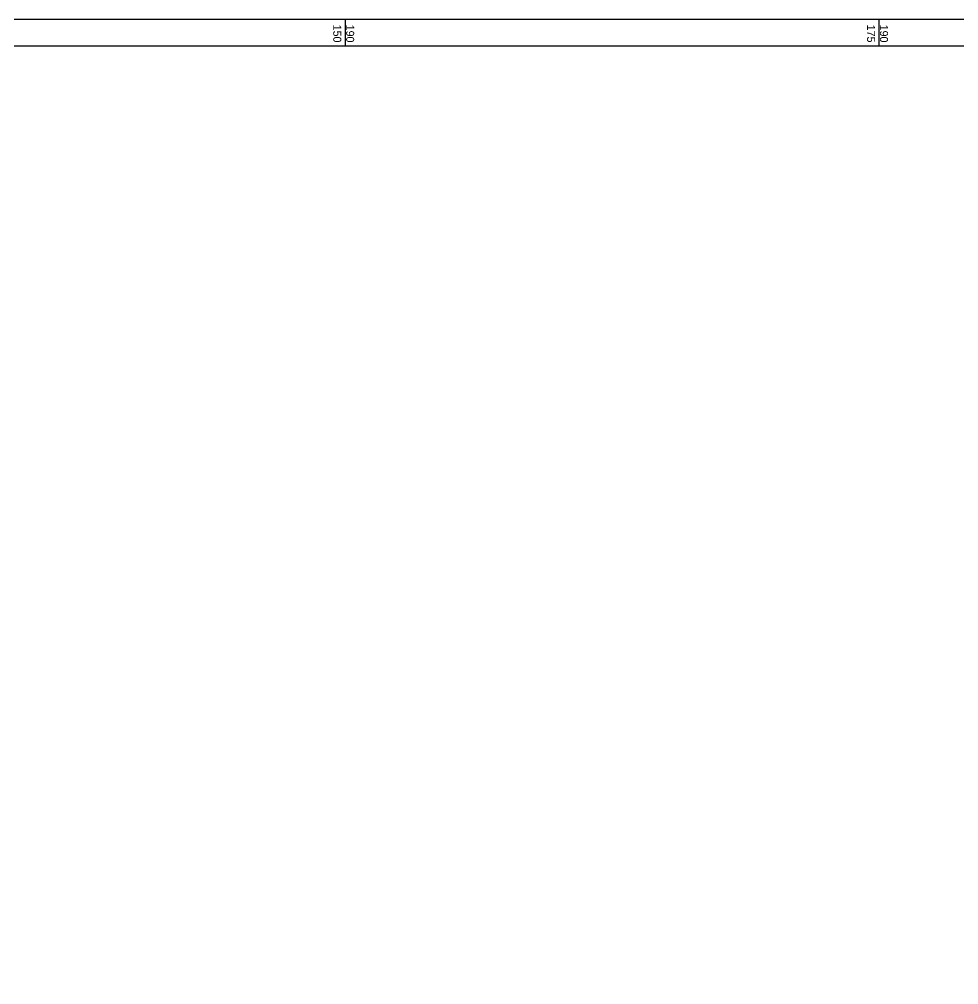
# Model space of a CAD drawing. Extents: x 190024 to 190266, y 665223 to 665488.
# Drawn here: x 190134.74 to 190178.74, y 665442.96 to 665488.19 of the extents above; entities that cross this region are included whole.
import ezdxf

# ---------------------------------------------------------------- set-up
doc = ezdxf.new("R2010")
doc.units = 0
doc.header["$LTSCALE"] = 1.25
doc.layers.add('M1280', color=7, linetype='Continuous')
doc.styles.get("Standard").update_dxf_attribs({"font": 'hebtxt.shx'})

msp = doc.modelspace()

# ---------------------------------------------------------------- linework, layer by layer
at = {"layer": 'M1280'}
for p, q in [((190150, 665488.187), (190150, 665486.937)), ((190175, 665488.187), (190175, 665486.937))]:
    msp.add_line(p, q, dxfattribs=at)
msp.add_lwpolyline([(190266.379, 665488.187), (190266.379, 665223.199), (190024.104, 665223.199), (190024.104, 665488.187), (190266.379, 665488.187)], dxfattribs=at)
msp.add_lwpolyline([(190265.129, 665486.937), (190265.129, 665224.449), (190025.354, 665224.449), (190025.354, 665486.937)], close=True, dxfattribs=at)

# ---------------------------------------------------------------- texts
for s, p in [('150', (190149.446, 665487.937)), ('190', (190150.05, 665487.937)), ('175', (190174.446, 665487.937)), ('190', (190175.05, 665487.937))]:
    msp.add_text(s, height=0.375, rotation=270, dxfattribs=at).set_placement(p)

doc.saveas('drawing.dxf')
